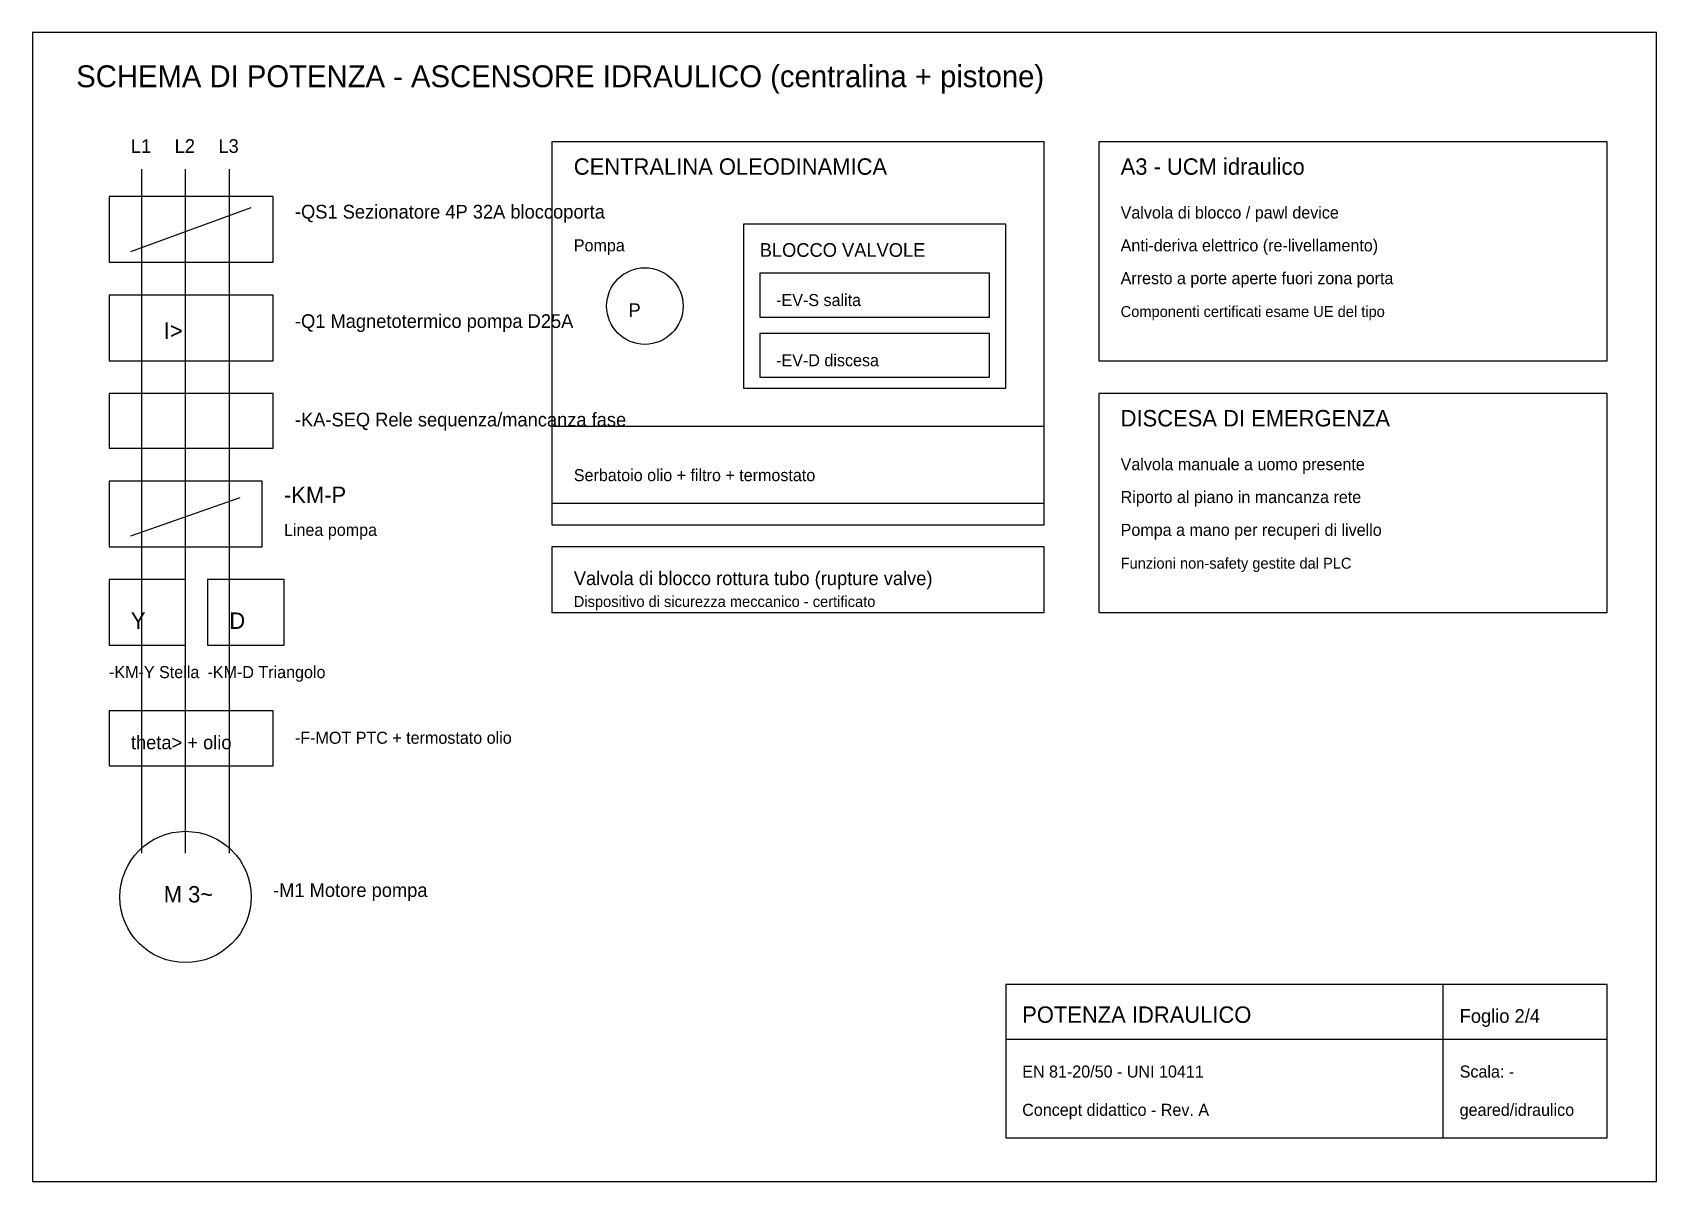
# Model space of a CAD drawing. Header units: metres. Extents: x 0 to 297, y 0 to 210.
import ezdxf

# ---------------------------------------------------------------- set-up
doc = ezdxf.new("R2010")
doc.units = ezdxf.units.M
for name, color, linetype in [('CARTIGLIO', 3, 'CONTINUOUS'), ('COMP', 4, 'CONTINUOUS'), ('CORNICE', 7, 'CONTINUOUS'), ('POTENZA', 1, 'CONTINUOUS'), ('SICUREZZA', 2, 'CONTINUOUS'), ('TESTO', 7, 'CONTINUOUS')]:
    doc.layers.add(name, color=color, linetype=linetype)

msp = doc.modelspace()

# ---------------------------------------------------------------- linework, layer by layer
at = {"layer": 'CARTIGLIO'}
for p, q in [((288, 36), (178, 36)), ((178, 36), (178, 8)), ((258, 8), (258, 36)), ((288, 8), (288, 36)), ((178, 26), (288, 26)), ((178, 8), (288, 8))]:
    msp.add_line(p, q, dxfattribs=at)
at = {"layer": 'COMP'}
for p, q in [((185, 190), (95, 190)), ((95, 190), (95, 120)), ((185, 120), (185, 190)), ((178, 175), (130, 175)), ((130, 175), (130, 145)), ((178, 145), (178, 175)), ((175, 166), (133, 166)), ((133, 166), (133, 158)), ((175, 158), (175, 166)), ((133, 158), (175, 158)), ((175, 155), (133, 155)), ((133, 155), (133, 147)), ((175, 147), (175, 155)), ((133, 147), (175, 147)), ((130, 145), (178, 145)), ((288, 144), (195, 144)), ((195, 144), (195, 104)), ((288, 104), (288, 144)), ((185, 138), (95, 138)), ((95, 138), (95, 124)), ((185, 124), (185, 138)), ((95, 124), (185, 124)), ((95, 120), (185, 120)), ((195, 104), (288, 104))]:
    msp.add_line(p, q, dxfattribs=at)
msp.add_circle((112, 160), 7, dxfattribs=at)
at = {"layer": 'CORNICE'}
for p, q in [((297, 210), (0, 210)), ((0, 210), (0, 0)), ((297, 0), (297, 210)), ((0, 0), (297, 0))]:
    msp.add_line(p, q, dxfattribs=at)
at = {"layer": 'POTENZA'}
for p, q in [((20, 60), (20, 185)), ((28, 60), (28, 185)), ((36, 60), (36, 185)), ((44, 180), (14, 180)), ((14, 180), (14, 168)), ((44, 168), (44, 180)), ((18, 170), (40, 178)), ((14, 168), (44, 168)), ((44, 162), (14, 162)), ((14, 162), (14, 150)), ((44, 150), (44, 162)), ((14, 150), (44, 150)), ((44, 144), (14, 144)), ((14, 144), (14, 134)), ((44, 134), (44, 144)), ((14, 134), (44, 134)), ((42, 128), (14, 128)), ((14, 128), (14, 116)), ((42, 116), (42, 128)), ((18, 118), (38, 125)), ((14, 116), (42, 116)), ((28, 110), (14, 110)), ((14, 110), (14, 98)), ((28, 98), (28, 110)), ((46, 110), (32, 110)), ((32, 110), (32, 98)), ((46, 98), (46, 110)), ((14, 98), (28, 98)), ((32, 98), (46, 98)), ((44, 86), (14, 86)), ((14, 86), (14, 76)), ((44, 76), (44, 86)), ((14, 76), (44, 76))]:
    msp.add_line(p, q, dxfattribs=at)
msp.add_circle((28, 52), 12, dxfattribs=at)
at = {"layer": 'SICUREZZA'}
for p, q in [((288, 190), (195, 190)), ((195, 190), (195, 150)), ((288, 150), (288, 190)), ((195, 150), (288, 150)), ((185, 116), (95, 116)), ((95, 116), (95, 104)), ((185, 104), (185, 116)), ((95, 104), (185, 104))]:
    msp.add_line(p, q, dxfattribs=at)

# ---------------------------------------------------------------- texts
at = {"layer": 'CARTIGLIO'}
msp.add_text('POTENZA IDRAULICO', height=3, dxfattribs=at).set_placement((181, 29))
at = {"layer": 'SICUREZZA'}
for s, height, p in [('A3 - UCM idraulico', 3, (199, 184)), ('Valvola di blocco rottura tubo (rupture valve)', 2.5, (99, 109))]:
    msp.add_text(s, height=height, dxfattribs=at).set_placement(p)
at = {"layer": 'TESTO'}
for s, height, p in [('SCHEMA DI POTENZA - ASCENSORE IDRAULICO (centralina + pistone)', 4, (8, 200)), ('L1', 2.5, (18, 188)), ('L2', 2.5, (26, 188)), ('L3', 2.5, (34, 188)), ('CENTRALINA OLEODINAMICA', 3, (99, 184)), ('-QS1 Sezionatore 4P 32A bloccoporta', 2.5, (48, 176)), ('Valvola di blocco / pawl device', 2.2, (199, 176)), ('Anti-deriva elettrico (re-livellamento)', 2.2, (199, 170)), ('Pompa', 2.2, (99, 170)), ('BLOCCO VALVOLE', 2.5, (133, 169)), ('Arresto a porte aperte fuori zona porta', 2.2, (199, 164)), ('P', 2.5, (109, 158)), ('-EV-S salita', 2.2, (136, 160)), ('-Q1 Magnetotermico pompa D25A', 2.5, (48, 156)), ('Componenti certificati esame UE del tipo', 2, (199, 158)), ('I>', 3, (24, 154)), ('-EV-D discesa', 2.2, (136, 149)), ('-KA-SEQ Rele sequenza/mancanza fase', 2.5, (48, 138)), ('DISCESA DI EMERGENZA', 3, (199, 138)), ('Valvola manuale a uomo presente', 2.2, (199, 130)), ('Serbatoio olio + filtro + termostato', 2.2, (99, 128)), ('-KM-P', 3, (46, 124)), ('Riporto al piano in mancanza rete', 2.2, (199, 124)), ('Linea pompa', 2.2, (46, 118)), ('Pompa a mano per recuperi di livello', 2.2, (199, 118)), ('Funzioni non-safety gestite dal PLC', 2, (199, 112)), ('Dispositivo di sicurezza meccanico - certificato', 2, (99, 105)), ('Y', 3, (18, 101)), ('D', 3, (36, 101)), ('-KM-Y Stella', 2.2, (14, 92)), ('-KM-D Triangolo', 2.2, (32, 92)), ('theta> + olio', 2.5, (18, 79)), ('-F-MOT PTC + termostato olio', 2.2, (48, 80)), ('M 3~', 3, (24, 51)), ('-M1 Motore pompa', 2.5, (44, 52)), ('Foglio 2/4', 2.5, (261, 29)), ('EN 81-20/50 - UNI 10411', 2.2, (181, 19)), ('Scala: -', 2.2, (261, 19)), ('Concept didattico - Rev. A', 2.2, (181, 12)), ('geared/idraulico', 2.2, (261, 12))]:
    msp.add_text(s, height=height, dxfattribs=at).set_placement(p)

doc.saveas('drawing.dxf')
